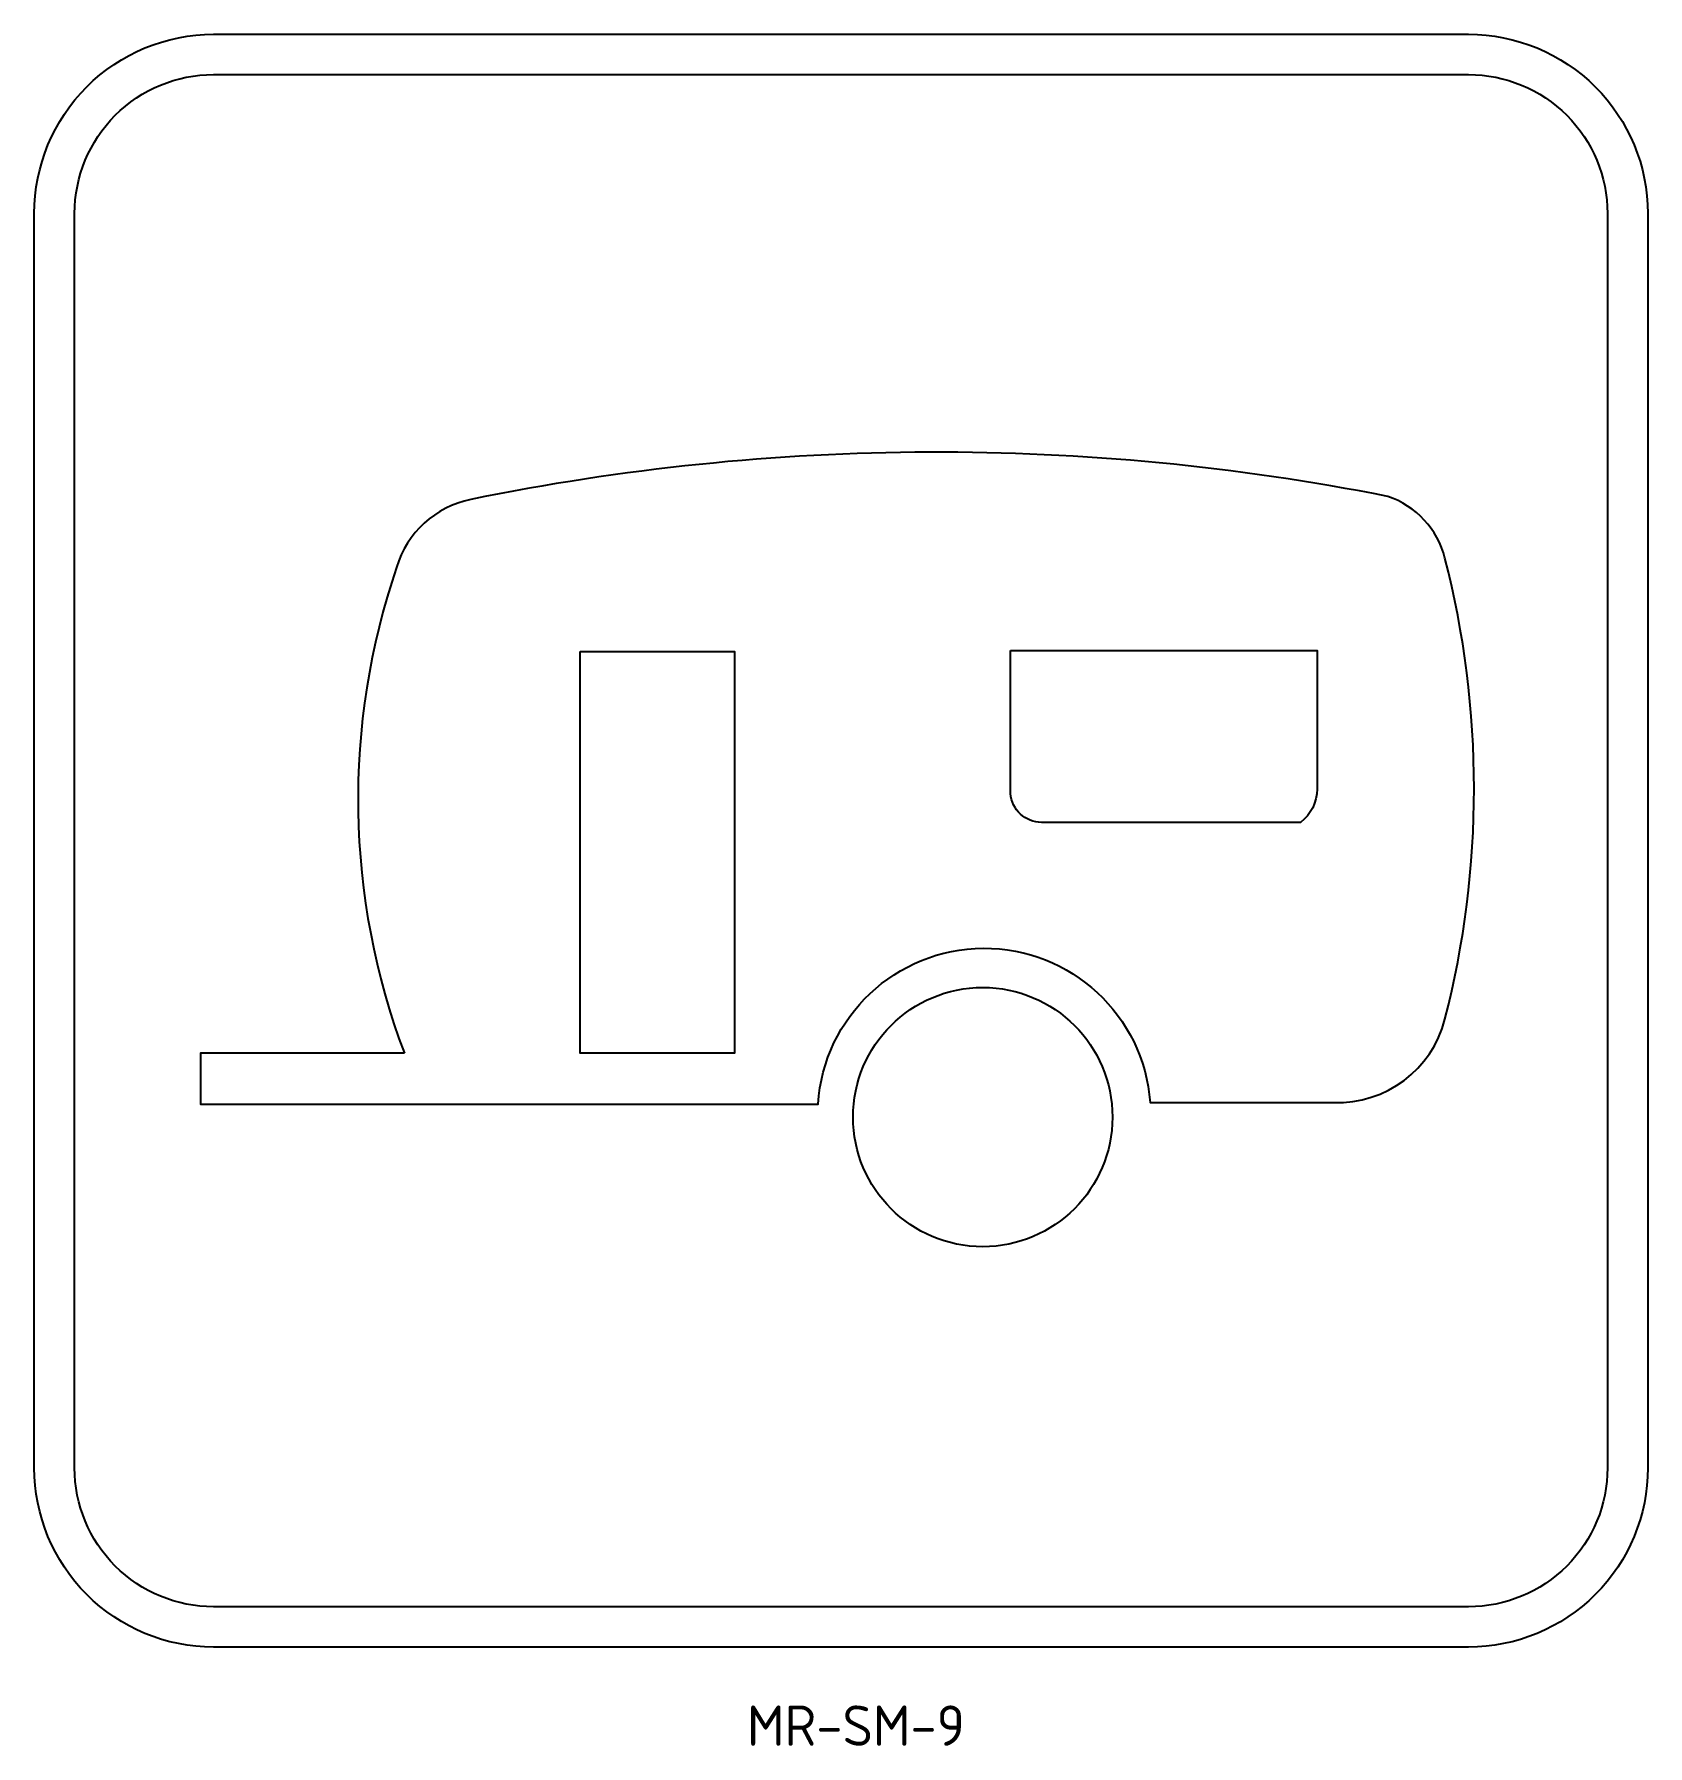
# Model space of a CAD drawing. Extents: x 191 to 311, y 149 to 276.
import ezdxf
from ezdxf.enums import TextEntityAlignment as Align

# ---------------------------------------------------------------- set-up
doc = ezdxf.new("R2010")
doc.units = 0
for name, color, linetype in [('L25', 1, 'CONTINUOUS'), ('L35', 3, 'CONTINUOUS'), ('T25', 1, 'CONTINUOUS')]:
    doc.layers.add(name, color=color, linetype=linetype)
doc.styles.add('ISO', font='iso3098b.shx')

# ---------------------------------------------------------------- blocks, each defined once
blk = doc.blocks.new('S9-474')
at = {"layer": 'L25'}
for points in [[(7.569, 9.326), (2.265, 9.326), (2.265, 8.001), (18.338, 8.001, -0.934366), (26.977, 8.041), (31.758, 8.041, 0.35183), (34.651, 10.21, 0.126162), (34.651, 22.216, 0.253097), (33.165, 23.822, 0.099698), (9.297, 23.742, 0.2765), (7.368, 21.975, 0.174261), (7.569, 9.326, 10.830838)], [(23.346, 19.812), (31.324, 19.812), (31.324, 16.202, -0.236206), (30.89, 15.335), (24.155, 15.335, -0.392503), (23.346, 16.086), (23.346, 19.812)]]:
    blk.add_lwpolyline(points, format="xyb", dxfattribs=at)
blk.add_lwpolyline([(12.146, 19.78), (16.164, 19.78), (16.164, 9.323), (12.146, 9.323)], close=True, dxfattribs=at)
blk.add_circle((22.622, 7.661), 3.375, dxfattribs=at)

msp = doc.modelspace()

# ---------------------------------------------------------------- linework, layer by layer
at = {"layer": 'L35', "linetype": 'Continuous'}
for points in [[(190.81, 169.3), (190.81, 262.63, -0.414214), (204.14, 275.96), (297.47, 275.96, -0.414214), (310.81, 262.63), (310.81, 169.3, -0.414214), (297.47, 155.96), (204.14, 155.96, -0.414214)], [(204.14, 272.96), (297.47, 272.96, -0.414214), (307.81, 262.63), (307.81, 169.3, -0.414214), (297.47, 158.96), (204.14, 158.96, -0.414214), (193.81, 169.3), (193.81, 262.63, -0.414214)]]:
    msp.add_lwpolyline(points, format="xyb", close=True, dxfattribs=at)

# ---------------------------------------------------------------- block references
at = {"layer": 'L25', "linetype": 'Continuous', "xscale": 2.857723577235773, "yscale": 2.857723577235773, "zscale": 2.857723577235773}
msp.add_blockref('S9-474', (196.7, 173.5), dxfattribs=at)

# ---------------------------------------------------------------- texts
at = {"layer": 'T25', "color": 3, "style": 'ISO'}
msp.add_text('MR-SM-9', height=3, dxfattribs=at).set_placement((251.92, 148.62), align=Align.CENTER)

doc.saveas('drawing.dxf')
